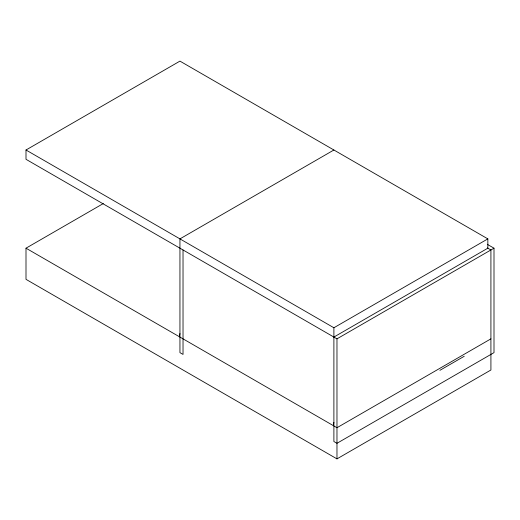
<?xml version="1.0" encoding="UTF-8"?>
<svg xmlns="http://www.w3.org/2000/svg" width="520" height="520" viewBox="0 0 520 520"><rect width="100%" height="100%" fill="white"/><g stroke="black" fill="none" stroke-linecap="round" stroke-linejoin="round"><path stroke-width="0.78" d="M26 150.001L333.892 327.762L333.892 441.526L336.973 443.3L494 352.644L494 248.183L336.973 338.845L26 159.302L26 150.001L179.946 61.12L487.844 238.881L487.844 248.183L333.892 337.064M487.416 247.936L490.919 249.964L490.919 370L336.973 458.881L26 279.344L26 248.19L103.324 203.541M333.892 150.001L179.946 238.881L179.946 352.644L183.027 354.419L183.027 249.964M333.892 327.762L487.844 238.881M490.919 338.845L336.973 427.726L26 248.19M439.907 370.325L464.23 356.285M487.688 244.543L494 248.183M179.946 333.515L179.361 336.732M333.892 422.39L333.307 425.607M336.973 338.845L336.973 458.881"/></g></svg>
